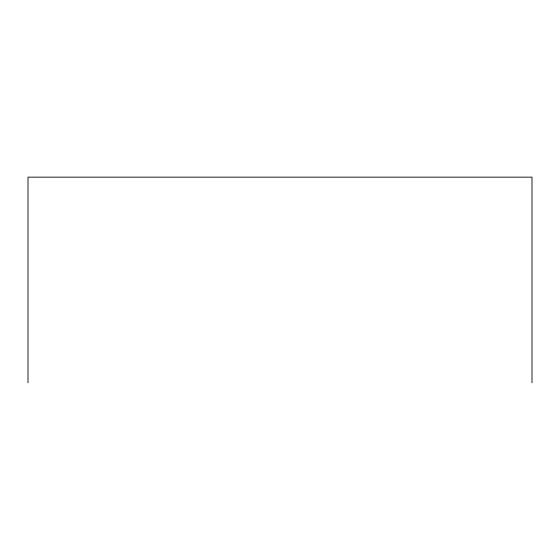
<?xml version="1.0" encoding="UTF-8"?>
<svg xmlns="http://www.w3.org/2000/svg" width="560" height="560" viewBox="0 0 560 560"><rect width="100%" height="100%" fill="white"/><g stroke="black" fill="none" stroke-linecap="round" stroke-linejoin="round"><path stroke-width="0.84" d="M532 382.844L532 177.156L28 177.156L28 382.844"/></g></svg>
